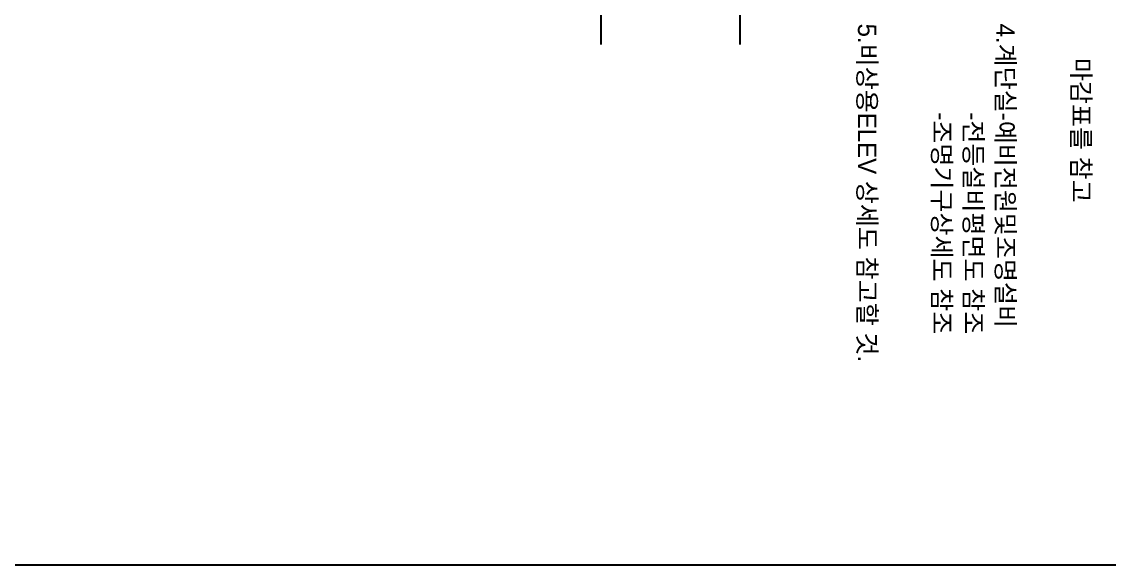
# Model space of a CAD drawing. Header units: millimetres. Extents: x 11948722 to 13111668, y -10771712 to -10232988.
# Drawn here: x 12217550 to 12230849, y -10587159 to -10580514 of the extents above; entities that cross this region are included whole.
import ezdxf
from ezdxf.enums import TextEntityAlignment as Align

# ---------------------------------------------------------------- set-up
doc = ezdxf.new("R2010")
doc.units = ezdxf.units.MM
doc.header["$LTSCALE"] = 150
doc.header["$MEASUREMENT"] = 0
doc.linetypes.add('CEN', pattern=[6.2, 6, -0.1, 0, -0.1])
doc.linetypes.add('HID', pattern=[2.3, 1.5, -0.8])
doc.layers.get('Defpoints').update_dxf_attribs({"color": 117, "linetype": 'CONTINUOUS'})
doc.layers.add('A-중심선', color=10, linetype='CEN')
doc.layers.add('BOX TEXT', color=3, linetype='CONTINUOUS')
doc.styles.add('돋움', font='')
doc.styles.get('돋움').set_extended_font_data('Dotum')

msp = doc.modelspace()

# ---------------------------------------------------------------- linework, layer by layer
at = {"layer": 'A-중심선'}
for p, q in [((12224632.6, -10578477.1), (12224632.6, -10580790.8)), ((12226332.6, -10578477.1), (12226332.6, -10580790.8))]:
    msp.add_line(p, q, dxfattribs=at)
at = {"layer": 'Defpoints', "ltscale": 1200}
msp.add_lwpolyline([(12206681.5, -10524159.4), (12251231.5, -10524159.4), (12251231.5, -10587159.4), (12206681.5, -10587159.4)], close=True, dxfattribs=at)

# ---------------------------------------------------------------- texts
at = {"layer": 'BOX TEXT', "linetype": 'HID', "style": '돋움'}
for s, p in [('5.비상용ELEV 상세도 참고할 것.', (12227888, -10580536.6)), ('4.계단실-예비전원및조명설비', (12229579.6, -10580536.6)), ('-조명기구상세도 참조', (12228800.6, -10581621.5)), ('-전등설비평면도 참조', (12229187, -10581621.5))]:
    msp.add_text(s, height=224.465, rotation=270, dxfattribs=at).set_placement(p, align=Align.MIDDLE_LEFT)
msp.add_text('마감표를 참고', height=224.47, rotation=270, dxfattribs=at).set_placement((12230391.1, -10580955.2))

doc.saveas('drawing.dxf')
